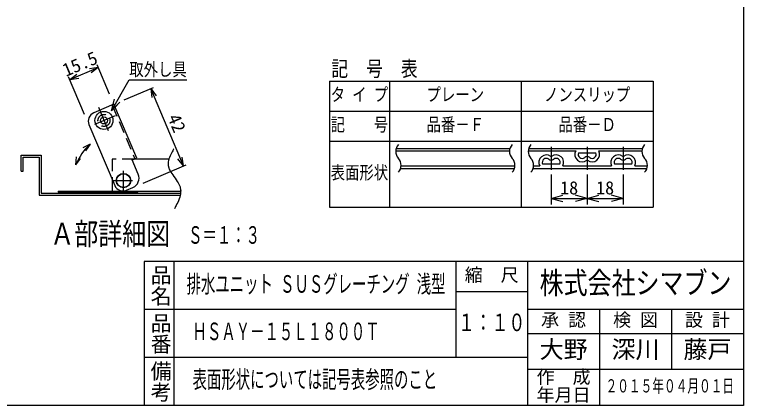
# Model space of a CAD drawing. Units: millimetres, scale not verified, with parts at other scales. Extents: x -1365 to 1365, y -930 to 870.
# Drawn here: x 149 to 1365, y -930 to -278 of the extents above; entities that cross this region are included whole.
import ezdxf
from ezdxf.enums import TextEntityAlignment as Align

# ---------------------------------------------------------------- set-up
doc = ezdxf.new("R2010")
doc.units = ezdxf.units.MM
doc.header["$LTSCALE"] = 10
doc.linetypes.add('CHAIN1', pattern=[8, 5, -1, 1, -1])
doc.linetypes.add('DASHED2', pattern=[3, 2, -1])
for name, color, linetype in [('0-7_枠細線', 5, 'Continuous'), ('0-8_枠中線', 5, 'Continuous'), ('1-2_極細2', 2, 'Continuous'), ('1-3_細線2', 4, 'Continuous'), ('1-5_寸法2', 7, 'Continuous')]:
    doc.layers.add(name, color=color, linetype=linetype)
doc.styles.add('@ＭＳ ゴシック', font='')
doc.styles.add('ＭＳ ゴシック', font='')
doc.styles.get('@ＭＳ ゴシック').set_extended_font_data('@MS Gothic')
doc.styles.get('ＭＳ ゴシック').set_extended_font_data('MS Gothic')

msp = doc.modelspace()

# ---------------------------------------------------------------- linework, layer by layer
at = {"layer": '0-7_枠細線'}
for p, q in [((674.36, -389.36), (1214.36, -389.36)), ((674.36, -389.36), (674.36, -599.36)), ((774.36, -389.36), (774.36, -599.36)), ((994.36, -389.36), (994.36, -599.36)), ((1214.36, -389.36), (1214.36, -599.36)), ((674.36, -439.36), (1214.36, -439.36)), ((674.36, -489.36), (1214.36, -489.36)), ((785.01, -505.52), (974.77, -505.52)), ((785.75, -501.52), (975.51, -501.52)), ((1006.01, -505.52), (1085.14, -505.52)), ((1006.75, -501.52), (1196.51, -501.52)), ((1089.92, -508.86), (1118.8, -508.86)), ((1123.58, -505.52), (1195.77, -505.52)), ((793.22, -534.86), (982.98, -534.86)), ((793.95, -530.86), (983.71, -530.86)), ((1014.22, -534.86), (1203.98, -534.86)), ((1014.95, -530.86), (1025.14, -530.86)), ((1029.92, -527.52), (1058.8, -527.52)), ((1063.58, -530.86), (1145.14, -530.86)), ((1149.92, -527.52), (1178.8, -527.52)), ((1183.58, -530.86), (1204.71, -530.86)), ((1044.36, -544.86), (1044.36, -594.86)), ((1104.36, -544.86), (1104.36, -594.86)), ((1164.36, -544.86), (1164.36, -594.86)), ((1044.36, -584.86), (1063.68, -579.68)), ((1104.36, -584.86), (1085.04, -579.68)), ((1104.36, -584.86), (1123.68, -579.68)), ((1164.36, -584.86), (1145.04, -579.68)), ((1044.36, -584.86), (1063.68, -590.03)), ((1044.36, -584.86), (1104.36, -584.86)), ((1104.36, -584.86), (1085.04, -590.03)), ((1104.36, -584.86), (1123.68, -590.03)), ((1104.36, -584.86), (1164.36, -584.86)), ((1164.36, -584.86), (1145.04, -590.03)), ((674.36, -599.36), (1214.36, -599.36)), ((415, -690), (415, -930)), ((885, -690), (885, -850)), ((1005, -690), (1005, -930)), ((885, -740), (1005, -740)), ((885, -770), (365, -770)), ((1365, -770), (1005, -770)), ((1125, -770), (1125, -930)), ((1245, -770), (1245, -870)), ((1005, -810), (1365, -810)), ((1005, -850), (365, -850)), ((1365, -870), (1005, -870))]:
    msp.add_line(p, q, dxfattribs=at)
at = {"layer": '0-7_枠細線', "linetype": 'CHAIN1'}
for p, q in [((1044.36, -498.72), (1044.36, -537.42)), ((1104.36, -498.72), (1104.36, -537.42)), ((1164.36, -498.72), (1164.36, -537.42))]:
    msp.add_line(p, q, dxfattribs=at)
at = {"layer": '0-7_枠細線'}
for centre, radius, start, end in [((802.16, -506.6), 17.18, 137.56163, 222.43837), ((991.92, -506.6), 17.18, 137.56163, 222.43837), ((1023.16, -506.6), 17.18, 137.56163, 222.43837), ((1212.92, -506.6), 17.18, 137.56163, 222.43837), ((1096.03, -511.52), 12.43, 151.14637, 308.68219), ((1096.03, -511.52), 6.67, 156.42182, 308.68219), ((1112.69, -511.52), 12.43, 231.31781, 28.85363), ((1112.69, -511.52), 6.67, 231.31781, 23.57818), ((776.8, -529.78), 17.18, 317.56163, 42.43837), ((966.56, -529.78), 17.18, 317.56163, 42.43837), ((997.8, -529.78), 17.18, 317.56163, 42.43837), ((1036.03, -524.86), 12.43, 51.31781, 208.85363), ((1036.03, -524.86), 6.67, 51.31781, 203.57818), ((1044.36, -514.45), 6.67, 231.31781, 308.68219), ((1044.36, -514.45), 0.9, 231.31781, 308.68219), ((1052.69, -524.86), 12.43, 331.14637, 128.68219), ((1052.69, -524.86), 6.67, 336.42182, 128.68219), ((1104.36, -521.93), 6.67, 51.31781, 128.68219), ((1104.36, -521.93), 0.9, 51.31781, 128.68219), ((1156.03, -524.86), 12.43, 51.31781, 208.85363), ((1156.03, -524.86), 6.67, 51.31781, 203.57818), ((1164.36, -514.45), 6.67, 231.31781, 308.68219), ((1164.36, -514.45), 0.9, 231.31781, 308.68219), ((1172.69, -524.86), 12.43, 331.14637, 128.68219), ((1172.69, -524.86), 6.67, 336.42182, 128.68219), ((1187.56, -529.78), 17.18, 317.56163, 42.43837)]:
    msp.add_arc(centre, radius, start, end, dxfattribs=at)
at = {"layer": '0-8_枠中線'}
msp.add_lwpolyline([(-1365, -930), (-1365, 870), (1365, 870), (1365, -930)], close=True, dxfattribs=at)
msp.add_lwpolyline([(1365, -690), (365, -690), (365, -930)], dxfattribs=at)
at = {"layer": '1-2_極細2', "linetype": 'CHAIN1'}
for p, q in [((288.88, -432.97), (305.4, -471.91)), ((316.61, -447.14), (282.28, -461.72)), ((330.8, -571.86), (330.8, -539.01)), ((313.93, -555.19), (345.86, -555.19))]:
    msp.add_line(p, q, dxfattribs=at)
at = {"layer": '1-2_極細2'}
for p, q in [((310.74, -438.74), (314.19, -425.86)), ((310.74, -438.74), (320.16, -429.32)), ((159.96, -513.04), (193.29, -513.04)), ((159.96, -539.71), (159.96, -513.04)), ((163.29, -516.38), (189.96, -516.38)), ((193.29, -513.04), (193.29, -576.38)), ((406.77, -519.38), (348.63, -519.38)), ((193.29, -576.38), (425.25, -576.38)), ((221.58, -572.71), (221.58, -574.71)), ((221.58, -572.71), (311.63, -572.71)), ((221.58, -574.71), (354.92, -574.71)), ((354.92, -574.71), (354.92, -572.71))]:
    msp.add_line(p, q, dxfattribs=at)
at = {"layer": '1-2_極細2', "linetype": 'DASHED2'}
for p, q in [((311.76, -429.29), (349.79, -518.88)), ((311.63, -519.38), (311.63, -552.57)), ((348.63, -519.38), (311.63, -519.38))]:
    msp.add_line(p, q, dxfattribs=at)
at = {"layer": '1-2_極細2'}
for points in [[(414.71, -502.24), (414.59, -502.46), (414.23, -503.09), (413.65, -504.12), (412.86, -505.53), (411.9, -507.28), (410.81, -509.31), (409.67, -511.58), (408.54, -514.03), (407.5, -516.58), (406.61, -519.17), (405.94, -521.73), (405.51, -524.2), (405.32, -526.49), (405.34, -528.56), (405.52, -530.33), (405.77, -531.77), (406.03, -532.83), (406.21, -533.48), (406.28, -533.69), (406.35, -533.91), (406.57, -534.56), (406.98, -535.62), (407.63, -537.07), (408.55, -538.87), (409.76, -540.98), (411.27, -543.33), (413.02, -545.87), (414.92, -548.54), (416.88, -551.26), (418.78, -553.97), (420.51, -556.57), (421.99, -559.01), (423.18, -561.22), (424.07, -563.12), (424.69, -564.66), (425.08, -565.8), (425.29, -566.5), (425.36, -566.73), (425.42, -566.97)], [(159.96, -539.71), (163.29, -539.71), (163.29, -516.38)], [(189.96, -516.38), (189.96, -579.71), (425.25, -579.71)], [(311.63, -552.57), (311.63, -572.71), (426.17, -572.71)], [(425.42, -566.97), (425.59, -567.67), (425.82, -568.82), (426.04, -570.38), (426.17, -572.34), (426.13, -574.62), (425.88, -577.18), (425.36, -579.95), (424.6, -582.85), (423.62, -585.8), (422.47, -588.73), (421.24, -591.54), (420.01, -594.16), (418.84, -596.51), (417.8, -598.54), (416.95, -600.17), (416.33, -601.37), (415.94, -602.1), (415.81, -602.35)]]:
    msp.add_lwpolyline(points, dxfattribs=at)
at = {"layer": '1-2_極細2', "linetype": 'DASHED2'}
msp.add_circle((298.21, -454.96), 10, dxfattribs=at)
at = {"layer": '1-2_極細2'}
msp.add_circle((330.8, -555.19), 11.5, dxfattribs=at)
at = {"layer": '1-3_細線2'}
for p, q in [((314.83, -427.99), (281.07, -442.31)), ((352.86, -517.58), (314.83, -427.99)), ((273.13, -461.98), (316.11, -563.24)), ((345.19, -520.84), (352.86, -517.58)), ((355.35, -544.77), (345.19, -520.84)), ((335.78, -571.18), (346.52, -566.62))]:
    msp.add_line(p, q, dxfattribs=at)
for centre, radius in [((298.21, -454.96), 15), ((298.21, -454.96), 5.83), ((330.8, -555.19), 12)]:
    msp.add_circle(centre, radius, dxfattribs=at)
for centre, radius, start, end in [((286.94, -456.12), 15, 113, 203), ((340, -551.28), 16.67, 293, 23), ((329.92, -557.38), 15, 203, 293)]:
    msp.add_arc(centre, radius, start, end, dxfattribs=at)
at = {"layer": '1-5_寸法2'}
for p, q in [((307.66, -411.11), (286.82, -362.02)), ((241.22, -386.81), (288.78, -366.62)), ((288.78, -366.62), (273.92, -368.71)), ((288.78, -366.62), (276.96, -375.85)), ((265.96, -445.11), (239.26, -382.2)), ((241.22, -386.81), (253.04, -377.57)), ((241.22, -386.81), (256.07, -384.72)), ((331.7, -420.82), (380.8, -399.98)), ((376.19, -401.94), (385.43, -413.76)), ((376.19, -401.94), (378.28, -416.79)), ((430.9, -530.81), (376.19, -401.94)), ((310.74, -438.74), (315.91, -419.42)), ((310.74, -438.74), (324.88, -424.6)), ((275.07, -494.54), (263.1, -500.41)), ((275.07, -494.54), (267.64, -505.61)), ((251.45, -529.12), (252.56, -515.83)), ((251.45, -529.12), (259.06, -518.17)), ((430.9, -530.81), (421.66, -518.99)), ((430.9, -530.81), (428.81, -515.95)), ((363.39, -559.46), (435.5, -528.85))]:
    msp.add_line(p, q, dxfattribs=at)
msp.add_lwpolyline([(310.74, -438.74), (340.4, -387.36), (436.4, -387.36)], dxfattribs=at)
msp.add_arc((329.92, -557.38), 83.4, 131.11509, 160.19528, dxfattribs=at)

# ---------------------------------------------------------------- texts
at = {"layer": '0-7_枠細線', "style": 'ＭＳ ゴシック'}
for s, height, width, p in [('タ イ プ', 21.99, 0.8, (676.36, -429.36)), ('プレーン', 21.99, 0.8, (836.36, -429.36)), ('ノンスリップ', 21.99, 0.8, (1032.36, -429.36)), ('記\u3000\u3000号', 21.99, 0.8, (676.36, -479.36)), ('品番－Ｆ', 21.99, 0.8, (836.36, -479.36)), ('品番－Ｄ', 21.99, 0.8, (1056.36, -479.36)), ('表面形状', 21.99, 0.8, (676.36, -559.36)), ('Ａ部詳細図', 36.66, 0.8, (208.65, -673.3)), ('Ｓ＝１：３', 29.33, 0.6, (438.54, -669.35)), ('株式会社シマブン', 36.66, 0.8, (1025, -755)), ('排水ユニット ＳＵＳグレーチング 浅型', 29.33, 0.6, (436, -750.94)), ('１：１０', 29.33, 0.7, (889, -815)), ('ＨＳＡＹ－１５Ｌ１８００Ｔ', 29.33, 0.6, (446, -830)), ('表面形状については記号表参照のこと', 29.33, 0.6, (446, -910)), ('２０１５年０４月０１日', 21.99, 0.65, (1135, -915))]:
    msp.add_text(s, height=height, dxfattribs=dict(at, width=width)).set_placement(p, align=Align.BOTTOM_LEFT)
for s, height, p in [('18', 21.99, (1059.36, -584.86)), ('18', 21.99, (1119.36, -584.86)), ('縮\u3000尺', 21.99, (900, -730)), ('承 認', 21.99, (1027.5, -805)), ('検 図', 21.99, (1147.5, -805)), ('設 計', 21.99, (1267.5, -805)), ('大野', 29.33, (1025, -860)), ('深川', 29.33, (1145, -860)), ('藤戸', 29.33, (1265, -860)), ('作\u3000成', 21.99, (1020, -900)), ('年月日', 21.99, (1020, -930))]:
    msp.add_text(s, height=height, dxfattribs=at).set_placement(p, align=Align.BOTTOM_LEFT)
at = {"layer": '0-7_枠細線', "style": '@ＭＳ ゴシック'}
for s, p in [('品名', (372.5, -695)), ('品番', (372.5, -775)), ('備考', (372.5, -855))]:
    msp.add_text(s, height=25.66, rotation=270, dxfattribs=at).set_placement(p, align=Align.BOTTOM_LEFT)
at = {"layer": '0-7_枠細線', "insert": (677.48, -384.36), "char_height": 25.66, "attachment_point": 7, "style": 'ＭＳ ゴシック'}
msp.add_mtext('\\T2.07;\\W0.8;記号表', dxfattribs=at)
at = {"layer": '1-5_寸法2', "style": 'ＭＳ ゴシック'}
for s, rotation, p in [('15.5', 23, (237.38, -388.43)), ('42', 293, (397.68, -452.56))]:
    msp.add_text(s, height=21.99, rotation=rotation, dxfattribs=at).set_placement(p, align=Align.BOTTOM_LEFT)
at = {"layer": '1-5_寸法2', "style": 'ＭＳ ゴシック', "width": 0.8}
msp.add_text('取外し具', height=21.99, dxfattribs=at).set_placement((340.4, -387.36), align=Align.BOTTOM_LEFT)

doc.saveas('drawing.dxf')
